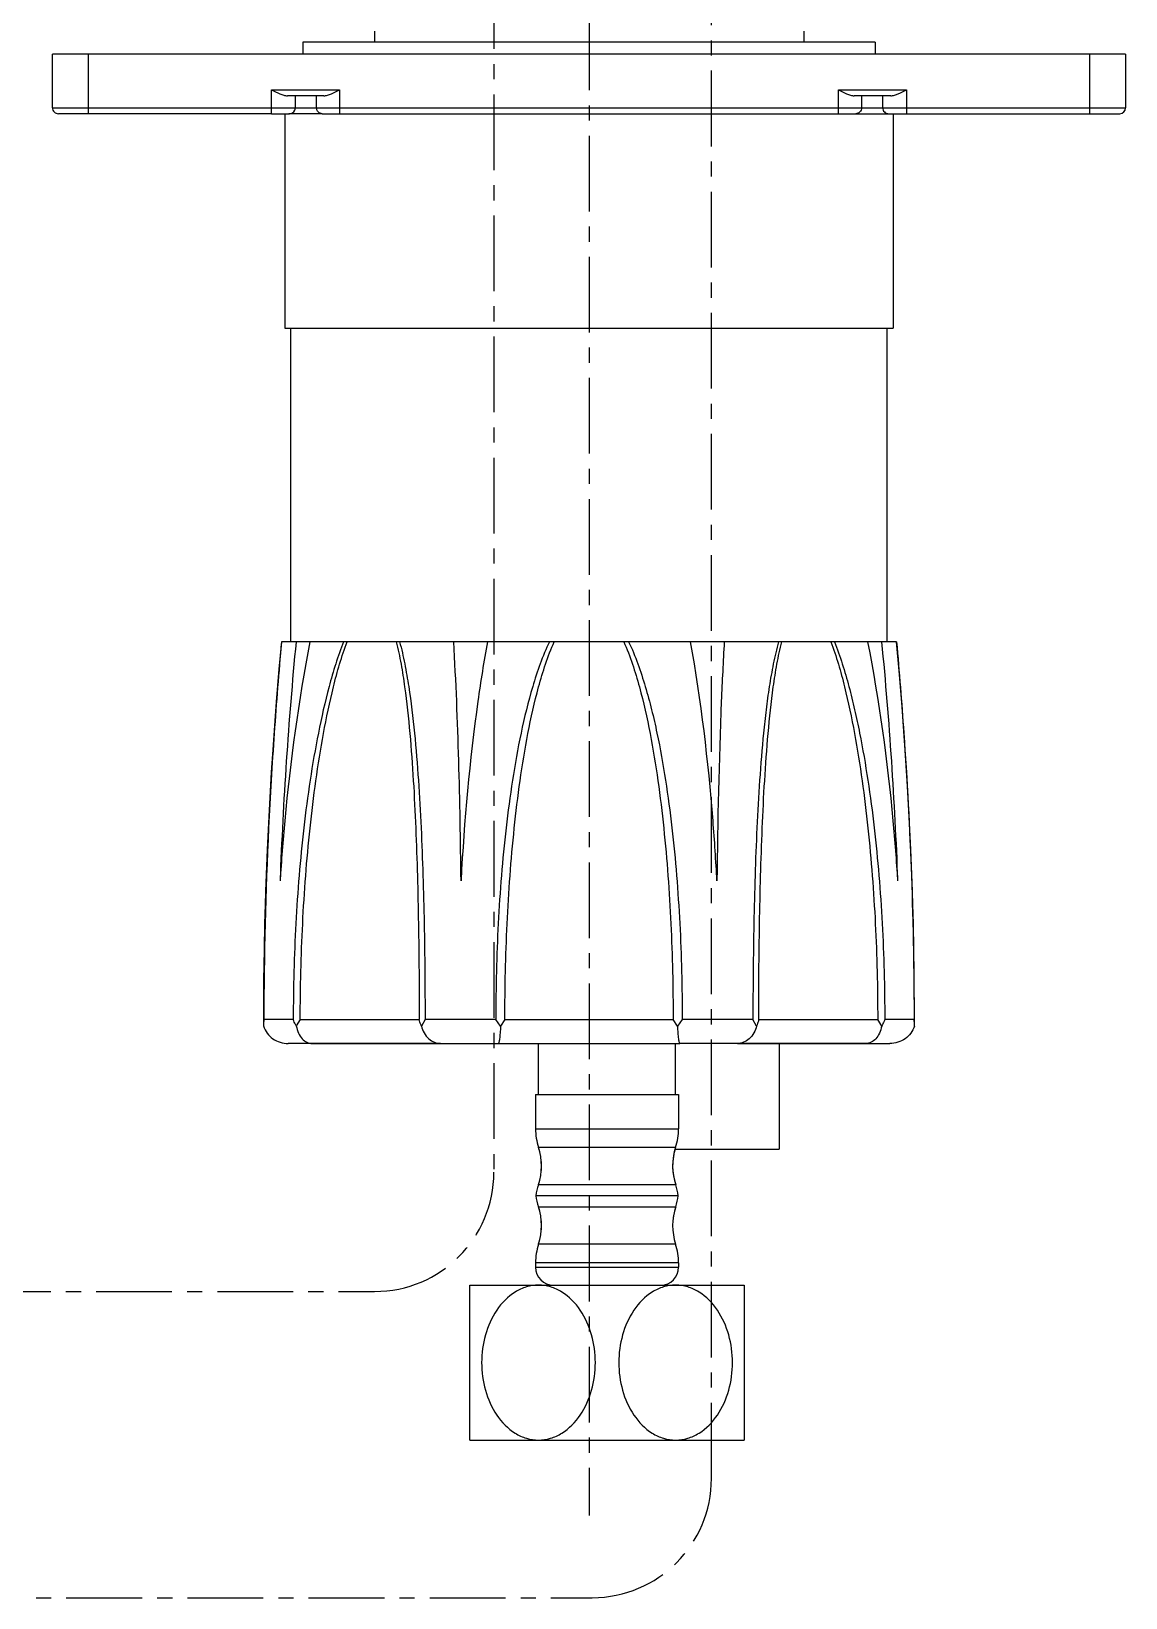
# Model space of a CAD drawing. Header units: millimetres. Extents: x 120 to 1856, y -818 to 764.
# Drawn here: x 885.6 to 977.3, y -718.2 to -586.8 of the extents above; entities that cross this region are included whole.
import ezdxf

# ---------------------------------------------------------------- set-up
doc = ezdxf.new("R2010")
doc.units = ezdxf.units.MM
doc.header["$LTSCALE"] = 0.1
doc.linetypes.add('CENTERX2', pattern=[101.6, 63.5, -12.7, 12.7, -12.7])
doc.layers.add('02___PRT_ALL_AXES', color=7, linetype='Continuous')
doc.layers.add('CENTER', color=1, linetype='CENTERX2')

msp = doc.modelspace()

# ---------------------------------------------------------------- linework, layer by layer
at = {"color": 7, "linetype": 'Continuous'}
for p, q in [((914.3207, -586.7663), (914.3207, -587.6774)), ((950.3207, -586.7675), (950.3207, -587.6785)), ((887.3205, -593.1769), (887.3207, -588.6769)), ((974.3207, -588.68), (887.3207, -588.6769)), ((890.3207, -588.6772), (890.3205, -593.6772)), ((913.8207, -587.6773), (908.3207, -587.6764)), ((908.3207, -587.6764), (908.3207, -588.6778)), ((950.8207, -587.6785), (913.8207, -587.6773)), ((956.3207, -587.678), (950.8207, -587.6785)), ((956.3207, -587.678), (956.3207, -588.6794)), ((974.3205, -593.6799), (974.3207, -588.68)), ((977.3207, -588.6799), (974.3207, -588.68)), ((977.3207, -588.6799), (977.3205, -593.1799)), ((905.702, -593.6777), (905.7021, -591.6777)), ((905.7021, -591.6777), (911.4029, -591.6779)), ((910.0801, -592.1778), (907.0249, -592.1777)), ((907.702, -593.1777), (907.702, -592.1777)), ((909.4734, -593.1777), (909.4734, -592.1777)), ((911.4029, -591.6779), (911.4029, -593.6779)), ((953.2381, -593.6792), (953.2382, -591.6793)), ((953.2382, -591.6793), (958.9391, -591.6794)), ((957.6162, -592.1794), (954.561, -592.1793)), ((955.1677, -592.1792), (955.1677, -593.1792)), ((956.9391, -592.1793), (956.939, -593.1793)), ((958.9391, -591.6794), (958.939, -593.6794)), ((887.3205, -593.1769), (905.702, -593.1777)), ((888.1559, -593.677), (887.8205, -593.677)), ((889.0699, -593.6771), (888.1559, -593.677)), ((905.702, -593.6777), (889.0699, -593.6771)), ((905.702, -593.1777), (907.702, -593.1777)), ((905.702, -593.6777), (907.2019, -593.6776)), ((906.8205, -593.6763), (906.8199, -611.6763)), ((907.2008, -593.6776), (907.1491, -593.6776)), ((909.9556, -593.6777), (907.202, -593.6772)), ((907.702, -593.1774), (909.4734, -593.1777)), ((909.4734, -593.1777), (953.2381, -593.1793)), ((909.9557, -593.6777), (953.2381, -593.6792)), ((953.2381, -593.1793), (956.939, -593.179)), ((953.2381, -593.6792), (957.4391, -593.6788)), ((956.939, -593.1793), (974.3205, -593.18)), ((957.4391, -593.6793), (974.3205, -593.6799)), ((957.8205, -593.678), (957.8199, -611.678)), ((974.3205, -593.18), (977.3205, -593.1799)), ((974.3205, -593.6799), (976.8205, -593.6799)), ((906.8199, -611.6763), (909.8199, -611.677)), ((907.319, -637.9763), (907.3199, -611.6763)), ((909.8199, -611.677), (910.3199, -611.6771)), ((910.3199, -611.6771), (932.3199, -611.6784)), ((932.3199, -611.6784), (954.3199, -611.6785)), ((954.3199, -611.6785), (954.8199, -611.6785)), ((954.8199, -611.6785), (957.8199, -611.678)), ((957.319, -637.978), (957.3199, -611.678)), ((908.9231, -637.977), (906.5214, -637.9765)), ((911.7383, -637.9773), (908.9231, -637.977)), ((916.4309, -637.9777), (911.7383, -637.9773)), ((935.6372, -637.9785), (916.4309, -637.9777)), ((943.6606, -637.9787), (935.6372, -637.9785)), ((948.2072, -637.9787), (943.6606, -637.9787)), ((952.8998, -637.9786), (948.2072, -637.9787)), ((955.7144, -637.9785), (952.8998, -637.9786)), ((958.1167, -637.9782), (955.7144, -637.9785)), ((905.0371, -666.3794), (905.0204, -670.0725)), ((959.6138, -669.6772), (959.5991, -666.3805)), ((905.0608, -669.6767), (905.0204, -670.0725)), ((905.0204, -670.0726), (905.0262, -670.2151)), ((907.5166, -669.677), (905.0608, -669.6767)), ((908.1082, -669.6771), (907.774, -670.2156)), ((908.1082, -669.6771), (914.2988, -669.6775)), ((914.2988, -669.6775), (918.0831, -669.6779)), ((918.5719, -669.6779), (918.2655, -670.2164)), ((924.5007, -669.6782), (918.5719, -669.6779)), ((924.8993, -670.2168), (924.5007, -669.6782)), ((925.2647, -669.6783), (924.8993, -670.2168)), ((925.2647, -669.6783), (932.335, -669.6784)), ((932.335, -669.6784), (939.3713, -669.6787)), ((939.7366, -670.2173), (939.3713, -669.6787)), ((940.1352, -669.6788), (939.7366, -670.2173)), ((946.0641, -669.6788), (940.1352, -669.6788)), ((946.3704, -670.2173), (946.0641, -669.6788)), ((946.5529, -669.6788), (950.3612, -669.6786)), ((950.3612, -669.6786), (956.5278, -669.6787)), ((956.862, -670.2172), (956.5278, -669.6787)), ((959.5752, -669.6785), (957.1193, -669.6787)), ((959.6156, -670.0743), (959.5752, -669.6785)), ((959.6098, -670.2169), (959.6156, -670.0744)), ((907.8701, -671.6768), (907.0861, -671.6767)), ((909.0915, -671.677), (907.8701, -671.6768)), ((909.0915, -671.677), (915.7145, -671.6774)), ((919.8611, -671.6779), (909.0915, -671.677)), ((915.7145, -671.6774), (919.8611, -671.6779)), ((919.8611, -671.6779), (939.9332, -671.6787)), ((944.7747, -671.6787), (939.9332, -671.6787)), ((944.7747, -671.6787), (948.9485, -671.6785)), ((955.5443, -671.6785), (944.7747, -671.6787)), ((948.273, -671.6785), (948.273, -680.5561)), ((948.9485, -671.6785), (955.5443, -671.6785)), ((955.5443, -671.6785), (956.3195, -671.6785)), ((956.3195, -671.6785), (956.4803, -671.6785)), ((956.4803, -671.6785), (957.5498, -671.6784)), ((927.8339, -675.9561), (927.8339, -678.8336)), ((939.8339, -675.9561), (939.8339, -678.8336)), ((927.8339, -678.8336), (939.8339, -678.8336)), ((928.0839, -680.3948), (939.5839, -680.3948)), ((939.5494, -680.5561), (948.273, -680.5561)), ((939.8019, -684.4561), (927.8659, -684.4561)), ((939.5896, -683.5344), (928.0783, -683.5344)), ((928.0783, -685.3777), (939.5896, -685.3777)), ((939.5839, -688.5173), (928.0839, -688.5173)), ((939.8339, -690.0786), (927.8339, -690.0786)), ((927.8339, -690.0786), (927.8339, -690.4561)), ((939.8339, -690.0786), (939.8339, -690.4561)), ((922.3339, -691.9561), (945.3339, -691.9561)), ((922.3339, -704.9568), (922.3339, -691.9561)), ((945.3339, -691.9561), (945.3339, -704.9568)), ((922.3339, -704.9561), (945.3339, -704.9561))]:
    msp.add_line(p, q, dxfattribs=at)
for points in [[(906.5214, -637.9762), (906.3056, -640.4294), (906.0631, -643.4174), (905.8279, -646.6396), (905.6079, -650.0814), (905.4112, -653.7336), (905.2458, -657.5919), (905.12, -661.6538), (905.0422, -665.9177), (905.0224, -669.6753)], [(906.5214, -637.9765), (906.3176, -640.2891), (906.0938, -643.0236), (905.8791, -645.9046), (905.6779, -648.9285), (905.4946, -652.0978), (905.3336, -655.4186), (905.1999, -658.8996), (905.099, -662.55), (905.0371, -666.3794)], [(958.5439, -643.0248), (958.3203, -640.2904), (958.1167, -637.9779)], [(959.6156, -670.0743), (959.5941, -665.9202), (959.5165, -661.6563), (959.3909, -657.5943), (959.2258, -653.736), (959.0294, -650.0838), (958.8096, -646.6419), (958.5746, -643.4196), (958.3323, -640.4316), (958.1167, -637.9782)], [(959.5991, -666.3805), (959.5374, -662.5511), (959.4368, -658.9006), (959.3033, -655.4197), (959.1425, -652.0989), (958.9594, -648.9296), (958.7584, -645.9058), (958.5439, -643.0248)]]:
    msp.add_lwpolyline(points, dxfattribs=at)
for centre, radius, start, end in [((887.8205, -593.177), 0.5, 179.998109, 269.998109), ((907.202, -593.1776), 0.5, 269.998109, 359.998109), ((957.439, -593.1793), 0.5, 179.998109, 269.998109), ((976.8205, -593.1799), 0.5, 269.998109, 359.998109), ((1251.4195, -671.0514), 345.2519, 174.502716, 177.839007), ((614.9054, -670.9246), 343.5601, 2.150191, 5.502919), ((932.8339, -678.8336), 5, 180, 198.194872), ((934.8339, -678.8336), 5, 341.805128, 360), ((923.2974, -681.9635), 5.0369, 6.03727, 18.145857), ((944.3316, -681.9561), 4.9977, 161.79657, 198.409577), ((944.3307, -681.9563), 4.9967, 163.677329, 198.410855), ((923.3419, -681.956), 4.9918, 353.787175, 6.005449), ((923.2977, -681.9486), 5.0366, 341.648249, 353.757578), ((932.8226, -685.1128), 5, 161.59867, 172.452844), ((932.8226, -683.7994), 5, 187.547156, 198.40133), ((934.8452, -685.1128), 5, 7.547156, 18.40133), ((934.8452, -683.7994), 5, 341.59867, 352.452844), ((923.2977, -686.9635), 5.0366, 6.24241, 18.351751), ((944.3316, -686.956), 4.9977, 161.590423, 198.20343), ((923.3419, -686.9561), 4.9918, 353.994551, 6.212825), ((932.8339, -690.0786), 5, 161.805128, 180), ((923.2974, -686.9486), 5.0369, 341.854143, 353.962717), ((934.8339, -690.0786), 5, 0, 18.194872)]:
    msp.add_arc(centre, radius, start, end, dxfattribs=at)
for centre, major_axis, start_param, end_param in [((923.3339, -681.9561), (-5, 0), 9.10361416, 9.74233839), ((944.3339, -681.9561), (5, 0), 2.82403222, 3.46275645), ((944.3339, -681.9561), (0, 5), 1.28698195, 1.89196012), ((923.3339, -686.9561), (-5, 0), 9.10721753, 9.74594176), ((944.3339, -686.9561), (5, 0), 2.82042886, 3.45915308), ((944.3339, -686.9561), (0, 5), 1.24963253, 1.46254083)]:
    msp.add_ellipse(centre, major_axis=major_axis, ratio=1, start_param=start_param, end_param=end_param, dxfattribs=at)
for points, knots in [([(905.7021, -591.6777), (905.928, -591.7907), (906.2589, -591.9582), (906.7007, -592.129), (906.9207, -592.1777), (907.0249, -592.1777)], [0, 0, 0, 0, 0.53275559, 0.7801582, 1, 1, 1, 1]), ([(910.0801, -592.1778), (910.1844, -592.1778), (910.4043, -592.129), (910.8461, -591.9584), (911.177, -591.7908), (911.4029, -591.6779)], [0, 0, 0, 0, 0.21991346, 0.46723209, 1, 1, 1, 1]), ([(953.2382, -591.6793), (953.4641, -591.7922), (953.795, -591.9597), (954.2367, -592.1305), (954.4567, -592.1793), (954.561, -592.1793)], [0, 0, 0, 0, 0.53274584, 0.78005768, 1, 1, 1, 1]), ([(957.6162, -592.1794), (957.7205, -592.1794), (957.9405, -592.1306), (958.3823, -591.96), (958.7131, -591.7924), (958.9391, -591.6794)], [0, 0, 0, 0, 0.21993941, 0.4672461, 1, 1, 1, 1]), ([(909.9556, -593.6777), (909.8319, -593.6777), (909.572, -593.5666), (909.4734, -593.3046), (909.4734, -593.1777)], [0, 0, 0, 0, 0.49366124, 1, 1, 1, 1]), ([(955.1677, -593.1792), (955.1677, -593.3061), (955.069, -593.5681), (954.8091, -593.6792), (954.6854, -593.6792)], [0, 0, 0, 0, 0.50633874, 1, 1, 1, 1]), ([(906.5316, -637.9765), (906.3016, -640.5284), (905.8911, -645.729), (905.2605, -656.2916), (905.0572, -664.312), (905.0608, -669.6767)], [0, 0, 0, 0, 0.2421554, 0.4929926, 1, 1, 1, 1]), ([(908.9231, -637.977), (907.9614, -642.9384), (907.0405, -649.6304), (906.52, -656.3501), (906.4131, -658.0328)], [0, 0, 0, 0, 0.7498251, 1, 1, 1, 1]), ([(911.7383, -637.9773), (911.4909, -638.5849), (911.0568, -639.832), (910.3217, -642.3815), (909.5901, -645.6392), (908.9083, -649.5968), (908.2069, -654.9188), (907.6569, -661.6156), (907.521, -666.9897), (907.5166, -669.677)], [0, 0, 0, 0, 0.06127516, 0.12317708, 0.24776577, 0.3728527, 0.49815996, 0.74901497, 1, 1, 1, 1]), ([(908.1082, -669.6771), (908.1083, -666.9962), (908.2399, -661.6347), (908.7469, -654.9506), (909.3962, -649.6335), (910.0276, -645.6743), (910.7061, -642.4097), (911.3904, -639.8472), (911.7994, -638.5915), (912.0315, -637.9773)], [0, 0, 0, 0, 0.2508272, 0.50155119, 0.62681771, 0.75190613, 0.87657691, 0.93856513, 1, 1, 1, 1]), ([(916.1555, -637.9776), (916.3142, -638.5948), (916.5754, -639.8543), (916.9738, -642.4203), (917.3192, -645.6862), (917.603, -649.6418), (917.8652, -654.9626), (918.0412, -661.6446), (918.0832, -666.9977), (918.0831, -669.6779)], [0, 0, 0, 0, 0.0601018, 0.12117913, 0.24485575, 0.36967669, 0.4951595, 0.74723601, 1, 1, 1, 1]), ([(916.4309, -637.9777), (916.6042, -638.5882), (916.8838, -639.8397), (917.3243, -642.3929), (917.7087, -645.6524), (918.0276, -649.606), (918.2496, -653.5937), (918.4031, -657.6011), (918.5026, -661.6208), (918.5616, -665.6477), (918.5687, -668.3342), (918.5719, -669.6779)], [0, 0, 0, 0, 0.05981016, 0.12068679, 0.24414244, 0.3689128, 0.49445343, 0.62048228, 0.74682856, 0.87336781, 1, 1, 1, 1]), ([(921.5881, -658.0341), (921.551, -654.6764), (921.4412, -647.988), (921.166, -641.3036), (920.9763, -637.9779)], [0, 0, 0, 0, 0.50200345, 1, 1, 1, 1]), ([(923.7953, -637.9781), (923.5018, -639.6321), (922.4502, -646.2789), (921.8539, -652.9927), (921.5881, -658.0341)], [0, 0, 0, 0, 0.2496727, 1, 1, 1, 1]), ([(929.0009, -637.9783), (928.7054, -638.5795), (928.2028, -639.8248), (927.3714, -642.3732), (926.5799, -645.6343), (925.8712, -649.5957), (925.3414, -653.5875), (924.954, -657.5973), (924.6902, -661.6187), (924.5325, -665.6468), (924.5053, -668.3344), (924.5007, -669.6782)], [0, 0, 0, 0, 0.06238837, 0.12479512, 0.24961616, 0.37452492, 0.49951482, 0.62457177, 0.74968266, 0.87483119, 1, 1, 1, 1]), ([(925.2647, -669.6783), (925.2648, -666.9975), (925.3877, -661.6367), (925.8711, -654.9515), (926.5162, -649.6331), (927.1642, -645.6707), (927.89, -642.4031), (928.6558, -639.8404), (929.1293, -638.5879), (929.4029, -637.9783)], [0, 0, 0, 0, 0.25029585, 0.50044805, 0.62544884, 0.7503749, 0.87521387, 0.93761586, 1, 1, 1, 1]), ([(935.2351, -637.9785), (935.5088, -638.5881), (935.9821, -639.8407), (936.7478, -642.4033), (937.4733, -645.671), (938.1211, -649.6335), (938.7658, -654.9519), (939.2488, -661.6371), (939.3714, -666.9979), (939.3713, -669.6787)], [0, 0, 0, 0, 0.06238404, 0.12478598, 0.24962492, 0.37455097, 0.49955179, 0.74970405, 1, 1, 1, 1]), ([(935.6372, -637.9785), (935.9344, -638.5788), (936.4345, -639.8254), (937.0584, -641.7363), (937.5826, -643.6782), (938.1756, -646.2937), (938.7662, -649.5964), (939.2956, -653.588), (939.6827, -657.5979), (939.9464, -661.6192), (940.1037, -665.6473), (940.1313, -668.3349), (940.1352, -669.6788)], [0, 0, 0, 0, 0.06238648, 0.12479366, 0.18720195, 0.24963811, 0.37454345, 0.49952965, 0.62458305, 0.74969039, 0.87483515, 1, 1, 1, 1]), ([(943.0487, -658.0348), (942.9601, -656.3525), (942.5288, -649.6387), (941.7223, -642.9445), (940.8415, -637.9787)], [0, 0, 0, 0, 0.25039558, 1, 1, 1, 1]), ([(943.6606, -637.9787), (943.5659, -639.6371), (943.2384, -646.3182), (943.1045, -653.0073), (943.0487, -658.0348)], [0, 0, 0, 0, 0.24833953, 1, 1, 1, 1]), ([(948.2072, -637.9787), (948.05, -638.5941), (947.7563, -639.8411), (947.4201, -641.7462), (947.1643, -643.6855), (946.8743, -646.304), (946.6104, -649.6076), (946.3124, -654.9336), (946.1537, -660.2848), (946.0748, -665.6487), (946.0669, -668.3351), (946.0641, -669.6788)], [0, 0, 0, 0, 0.05985316, 0.12067913, 0.18222006, 0.24416477, 0.36893456, 0.49447161, 0.74683518, 0.87337122, 1, 1, 1, 1]), ([(946.5529, -669.6788), (946.553, -666.9987), (946.5953, -661.6455), (946.7717, -654.9636), (947.0344, -649.6428), (947.3183, -645.6872), (947.664, -642.4213), (948.0625, -639.8553), (948.3239, -638.5959), (948.4826, -637.9787)], [0, 0, 0, 0, 0.25276408, 0.50484065, 0.63032351, 0.75514447, 0.87882107, 0.93989851, 1, 1, 1, 1]), ([(952.6066, -637.9786), (952.8387, -638.5929), (953.2476, -639.8486), (953.9317, -642.4111), (954.61, -645.6758), (955.2411, -649.635), (955.8901, -654.9522), (956.3966, -661.6362), (956.5279, -666.9978), (956.5278, -669.6787)], [0, 0, 0, 0, 0.06143489, 0.12342308, 0.24809387, 0.37318228, 0.4984488, 0.74917279, 1, 1, 1, 1]), ([(952.8998, -637.9786), (953.155, -638.5831), (953.5761, -639.8354), (954.1316, -641.7405), (954.6077, -643.6805), (955.16, -646.2965), (955.7292, -649.5984), (956.2549, -653.5885), (956.6484, -657.5978), (957.0138, -662.9595), (957.1173, -666.9914), (957.1193, -669.6787)], [0, 0, 0, 0, 0.06127844, 0.1231658, 0.18535592, 0.24776652, 0.37284719, 0.49815153, 0.62356101, 0.74902575, 1, 1, 1, 1]), ([(958.2236, -658.0345), (958.1169, -656.3517), (957.5969, -649.632), (956.6758, -642.94), (955.7144, -637.9785)], [0, 0, 0, 0, 0.25017561, 1, 1, 1, 1]), ([(958.1064, -637.9782), (958.3331, -640.5304), (959.1745, -651.0766), (959.5823, -661.6608), (959.5752, -669.6785)], [0, 0, 0, 0, 0.24218086, 1, 1, 1, 1]), ([(907.774, -670.2156), (907.7476, -670.1716), (907.649, -669.9986), (907.5663, -669.8163), (907.5166, -669.677)], [0, 0, 0, 0, 0.25733784, 1, 1, 1, 1]), ([(918.2655, -670.2164), (918.2451, -670.1724), (918.1699, -669.9981), (918.1132, -669.8158), (918.0831, -669.6779)], [0, 0, 0, 0, 0.25585267, 1, 1, 1, 1]), ([(946.5529, -669.6788), (946.543, -669.7242), (946.4972, -669.9084), (946.4307, -670.0873), (946.3704, -670.2173)], [0, 0, 0, 0, 0.24477073, 1, 1, 1, 1]), ([(957.1193, -669.6787), (957.1031, -669.7242), (957.0311, -669.91), (956.9396, -670.0879), (956.862, -670.2172)], [0, 0, 0, 0, 0.24298466, 1, 1, 1, 1]), ([(905.0262, -670.2151), (905.0905, -670.4304), (905.2991, -670.8409), (905.9513, -671.4678), (906.6424, -671.6767), (907.0861, -671.6767)], [0, 0, 0, 0, 0.25167556, 0.50303421, 1, 1, 1, 1]), ([(907.774, -670.2156), (907.8127, -670.4225), (907.9297, -670.8067), (908.2324, -671.286), (908.6304, -671.6019), (908.9438, -671.677), (909.0915, -671.677)], [0, 0, 0, 0, 0.29791431, 0.56162385, 0.79093193, 1, 1, 1, 1]), ([(918.2655, -670.2164), (918.3599, -670.6169), (918.668, -671.1847), (919.3271, -671.605), (919.6879, -671.6779), (919.8611, -671.6779)], [0, 0, 0, 0, 0.53509302, 0.77470861, 1, 1, 1, 1]), ([(924.8993, -670.2168), (924.8925, -670.4177), (924.8734, -670.7745), (924.8313, -671.1889), (924.7916, -671.4402), (924.7626, -671.5662), (924.7406, -671.6376), (924.7149, -671.6782), (924.7027, -671.6782)], [0, 0, 0, 0, 0.40539736, 0.72119451, 0.83686364, 0.92176295, 0.9753085, 1, 1, 1, 1]), ([(939.7366, -670.2173), (939.7435, -670.4182), (939.7625, -670.775), (939.8046, -671.1894), (939.8442, -671.4407), (939.8732, -671.5667), (939.8952, -671.6382), (939.9209, -671.6787), (939.9332, -671.6787)], [0, 0, 0, 0, 0.40539722, 0.72118809, 0.8368535, 0.92174922, 0.97529858, 1, 1, 1, 1]), ([(946.3704, -670.2173), (946.2761, -670.6178), (945.9679, -671.1856), (945.3087, -671.6058), (944.948, -671.6787), (944.7747, -671.6787)], [0, 0, 0, 0, 0.53509425, 0.7747173, 1, 1, 1, 1]), ([(956.862, -670.2172), (956.8232, -670.4241), (956.7063, -670.8083), (956.4035, -671.2876), (956.0055, -671.6034), (955.6921, -671.6786), (955.5443, -671.6785)], [0, 0, 0, 0, 0.29791863, 0.5616335, 0.79094858, 1, 1, 1, 1]), ([(959.6098, -670.2169), (959.5454, -670.4322), (959.3368, -670.8427), (958.6846, -671.4696), (957.9935, -671.6784), (957.5498, -671.6784)], [0, 0, 0, 0, 0.25167298, 0.50303021, 1, 1, 1, 1]), ([(928.0839, -691.9561), (927.7433, -691.9561), (927.0513, -692.0609), (925.7583, -692.6614), (924.4472, -694.0243), (923.5231, -696.1262), (923.211, -698.4561), (923.5231, -700.7859), (924.4472, -702.8878), (925.7583, -704.2507), (927.0513, -704.8512), (927.7433, -704.9561), (928.0839, -704.9561)], [0, 0, 0, 0, 0.05770855, 0.11654683, 0.23888558, 0.3677627, 0.50000035, 0.63223785, 0.76111457, 0.8834533, 0.94229152, 1, 1, 1, 1]), ([(928.0839, -704.9561), (928.4246, -704.9561), (929.1166, -704.8512), (930.4096, -704.2507), (931.7206, -702.8878), (932.6448, -700.7859), (932.9569, -698.4561), (932.6448, -696.1262), (931.7206, -694.0244), (930.4096, -692.6614), (929.1166, -692.0609), (928.4246, -691.9561), (928.0839, -691.9561)], [0, 0, 0, 0, 0.0577088, 0.11654725, 0.23888587, 0.36776246, 0.50000029, 0.63223809, 0.76111367, 0.88345249, 0.94229116, 1, 1, 1, 1]), ([(939.5839, -691.9561), (939.2433, -691.9561), (938.5514, -692.0609), (937.2584, -692.6614), (935.9473, -694.0243), (935.0231, -696.1262), (934.711, -698.4559), (935.023, -700.7856), (935.947, -702.8875), (937.2581, -704.2506), (938.5512, -704.8512), (939.2433, -704.9561), (939.5839, -704.9561)], [0, 0, 0, 0, 0.05770696, 0.11653912, 0.23888117, 0.36776345, 0.49999831, 0.63221797, 0.76108597, 0.88343662, 0.94228929, 1, 1, 1, 1]), ([(939.5839, -704.9561), (939.9246, -704.9561), (940.6166, -704.8512), (941.9096, -704.2507), (943.2206, -702.8878), (944.1448, -700.7859), (944.4569, -698.4561), (944.1448, -696.1262), (943.2206, -694.0243), (941.9096, -692.6614), (940.6166, -692.0609), (939.9246, -691.9561), (939.5839, -691.9561)], [0, 0, 0, 0, 0.05770896, 0.11654763, 0.23888645, 0.36776232, 0.50000033, 0.63223778, 0.76111421, 0.88345301, 0.94229137, 1, 1, 1, 1])]:
    msp.add_open_spline(points, degree=3, knots=knots, dxfattribs=at)
at = {"layer": '02___PRT_ALL_AXES', "color": 7, "linetype": 'Continuous'}
for p, q in [((928.0839, -675.9561), (928.0839, -671.6782)), ((939.5839, -675.9561), (939.5839, -671.6786)), ((927.8339, -675.9561), (939.8339, -675.9561)), ((927.8339, -675.9561), (927.8339, -678.8336)), ((939.8339, -675.9561), (939.8339, -678.8336)), ((927.8339, -690.0786), (927.8339, -690.4561)), ((927.8339, -690.4561), (939.8339, -690.4561)), ((939.8339, -690.0786), (939.8339, -690.4561))]:
    msp.add_line(p, q, dxfattribs=at)
for centre, start, end in [((929.3339, -690.4561), 180, 270), ((938.3339, -690.4561), 270, 0)]:
    msp.add_arc(centre, 1.5, start, end, dxfattribs=at)
at = {"layer": 'CENTER'}
for p, q in [((932.3241, -483.7661), (932.3241, -711.2953)), ((942.5895, -708.1765), (942.5895, -553.5956)), ((924.3442, -561.5767), (924.3442, -682.4855)), ((880.835, -692.4855), (914.3442, -692.4855)), ((827.53, -718.1765), (932.5895, -718.1765))]:
    msp.add_line(p, q, dxfattribs=at)
for centre in [(914.3442, -682.4855), (932.5895, -708.1765)]:
    msp.add_arc(centre, 10, 270, 0, dxfattribs=at)

doc.saveas('drawing.dxf')
